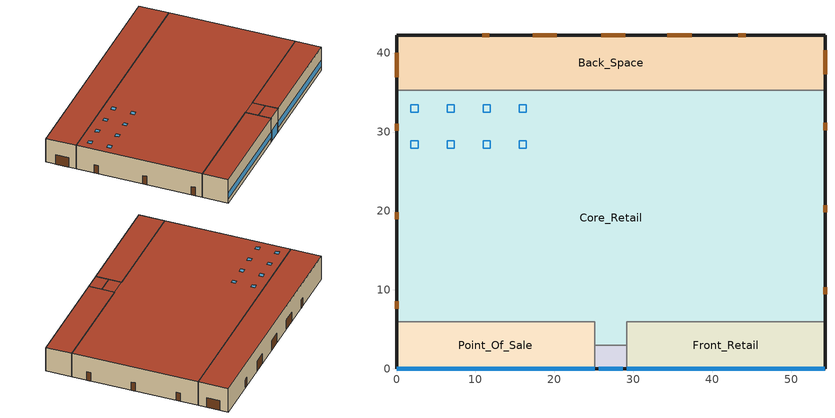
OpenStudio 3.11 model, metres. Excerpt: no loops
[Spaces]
Core_Retail
 floor ground (Foundation F 1.26W/m*K Perim 58.54m Area 1600.48m2): 54.27,35.27 54.27,6 29.14,6 29.14,3 25.14,3 25.14,6 0,6 0,35.27 z0
 wall outside: 0,35.27 0,6 / 54.27,6 54.27,35.27 z0:6.1
 wall to Front_Retail: 29.14,3 29.14,6 54.27,6 z0:6.1
 wall to Front_Entry: 25.14,3 29.14,3 z0:6.1
 wall to Point_Of_Sale: 0,6 25.14,6 25.14,3 z0:6.1
 wall to Back_Space: 54.27,35.27 0,35.27 z0:6.1
 door: 0,8.54 0,7.62 / 0,19.84 0,18.93 / 0,31.06 0,30.15 / 54.27,9.44 54.27,10.35 / 54.27,19.81 54.27,20.72 / 54.27,30.23 54.27,31.15 z0:2.13
 roof outside: 0,35.27 0,6 54.27,6 54.27,35.27 z6.1; 25.14,6 25.14,3 29.14,3 29.14,6 z6.1
 skylight: 11.89,32.53 11.89,33.44 10.97,33.44 10.97,32.53 z6.1; 16.46,32.53 16.46,33.44 15.54,33.44 15.54,32.53 z6.1; 7.32,27.95 7.32,28.87 6.4,28.87 6.4,27.95 z6.1; 11.89,27.95 11.89,28.87 10.97,28.87 10.97,27.95 z6.1; 2.74,32.53 2.74,33.44 1.83,33.44 1.83,32.53 z6.1; 16.46,27.95 16.46,28.87 15.54,28.87 15.54,27.95 z6.1; 7.32,32.53 7.32,33.44 6.4,33.44 6.4,32.53 z6.1; 2.74,27.95 2.74,28.87 1.83,28.87 1.83,27.95 z6.1
Front_Retail
 floor ground (Foundation F 1.26W/m*K Perim 31.14m Area 150.81m2): 54.27,6 54.27,0 29.14,0 29.14,6 z0
 wall outside: 29.14,0 54.27,0 54.27,6 z0:6.1
 wall to Front_Entry: 29.14,3 29.14,0 z0:6.1
 window: 29.19,0 54.22,0 z1.14:2.66
 roof outside: 54.27,0 54.27,6 29.14,6 29.14,0 z6.1
Back_Space
 floor ground (Foundation F 1.26W/m*K Perim 68.27m Area 379.89m2): 54.27,42.27 54.27,35.27 0,35.27 0,42.27 z0
 wall outside: 54.27,35.27 54.27,42.27 0,42.27 0,35.27 z0:6.1
 door: 44.21,42.27 43.3,42.27 / 11.75,42.27 10.83,42.27 z0:2.13; 54.27,37.32 54.27,40.36 / 37.36,42.27 34.31,42.27 / 28.98,42.27 25.93,42.27 / 20.31,42.27 17.26,42.27 / 0,40.01 0,36.96 z0:2.44
 roof outside: 54.27,35.27 54.27,42.27 0,42.27 0,35.27 z6.1
Front_Entry
 floor ground (Foundation F 1.26W/m*K Perim 4.0m Area 12.0m2): 29.14,3 29.14,0 25.14,0 25.14,3 z0
 wall outside: 25.14,0 29.14,0 z0:6.1
 wall to Point_Of_Sale: 25.14,3 25.14,0 z0:6.1
 window: 25.64,0 28.64,0 z0.05:2.66
 roof outside: 29.14,0 29.14,3 25.14,3 25.14,0 z6.1
Point_Of_Sale
 floor ground (Foundation F 1.26W/m*K Perim 31.14m Area 150.81m2): 25.14,6 25.14,0 0,0 0,6 z0
 wall outside: 0,6 0,0 25.14,0 z0:6.1
 window: 0.05,0 25.09,0 z1.14:2.66
 roof outside: 25.14,0 25.14,6 0,6 0,0 z6.1
[Site]
Atlanta-Hartsfield Jackson Intl AP_GA_USA: Latitude {deg}=33.63; Longitude {deg}=-84.43; Time Zone {hr}=-5; Elevation {m}=308; Terrain=City
[Building]
-RetailStandalone-ASHRAE 169-2013-3A created: 2026-08-07 21:22:52 -0400: North Axis {deg}=0; Default Construction Set=90.1-2007 - Retail - ASHRAE 169-2013-3A; Standards Number of Stories=1; Standards Number of Above Ground Stories=1; Standards Building Type=RetailStandalone
[SizingPeriod:DesignDay] Barometric Pressure {Pa}=97621; Rain Indicator=No; Snow Indicator=No; Day of Month=21; Daylight Saving Time Indicator=No; Humidity Condition Type=Wetbulb; Dry-Bulb Temperature Range Modifier Type=DefaultMultipliers
Name | Maximum Dry-Bulb Temperature {C} | Daily Dry-Bulb Temperature Range {deltaC} | Wind Speed {m/s} | Wind Direction {deg} | Month | Day Type | Wetbulb or DewPoint at Maximum Dry-Bulb {C} | Solar Model Indicator | ASHRAE Clear Sky Optical Depth for Beam Irradiance | ASHRAE Clear Sky Optical Depth for Diffuse Irradiance | Sky Clearness
Atlanta-Hartsfield.Jackson.Intl.AP_GA_USA Ann Clg .4% Condns DB=>MWB | 34.4 | 9.5 | 4 | 300 | 7 | SummerDesignDay | 23.5 | ASHRAETau | 0.556 | 1.779
Atlanta-Hartsfield.Jackson.Intl.AP_GA_USA Ann Clg .4% Condns WB=>MDB | 31.2 | 9.5 | 4 | 300 | 7 | SummerDesignDay | 25.1 | ASHRAETau | 0.556 | 1.779
Atlanta-Hartsfield.Jackson.Intl.AP_GA_USA Ann Htg 99.6% Condns DB | -6.3 | 0 | 5.3 | 320 | 1 | WinterDesignDay | -6.3 | ASHRAEClearSky |  |  | 0
[ClimateZones]
Climate Zone Institution Name 1=ASHRAE; Climate Zone Document Name 1=ANSI/ASHRAE Standard 169; Climate Zone Document Year 1=2006; Climate Zone Value 1=3A
[Site:WaterMainsTemperature]
Calculation Method=Correlation; Annual Average Outdoor Air Temperature {C}=16.6; Maximum Difference In Monthly Average Outdoor Air Temperatures {deltaC}=22.5; Temperature Multiplier=1; Temperature Offset {deltaC}=0
[Site:GroundTemperature:Shallow]
10.8, 7.3, 6.4, 7.2, 11.9, 17.2, 22.2, 25.8, 26.8, 25.1, 21.1, 15.9
[Site:GroundTemperature:Deep]
16, 13.5, 11.9, 11.4, 12.4, 14.5, 17.1, 19.6, 21.4, 21.8, 20.8, 18.7
[Site:GroundTemperature:FCfactorMethod]
January Ground Temperature {C}=16; February Ground Temperature {C}=11.9; March Ground Temperature {C}=7.7; April Ground Temperature {C}=4; May Ground Temperature {C}=7.9; June Ground Temperature {C}=13.8; July Ground Temperature {C}=17.2; August Ground Temperature {C}=20.8; September Ground Temperature {C}=24.8; October Ground Temperature {C}=26.1; November Ground Temperature {C}=26.5; December Ground Temperature {C}=22.5
[Material:NoMass] Thermal Absorptance=0.9; Solar Absorptance=0.7
Name | Roughness | Thermal Resistance {m2-K/W} | Visible Absorptance
CP02 CARPET PAD | VeryRough | 0.21648 | 0.8
Typical Insulation R-6.78 | Smooth | 1.19347 | 0.7
Typical Carpet Pad | Smooth | 0.21648 | 0.8
Typical Insulation R-5.74 | Smooth | 1.01115 | 0.7
Typical Insulation R-19.72 | Smooth | 3.4722 | 0.7
Typical Insulation R-0.58 | Smooth | 0.101875 | 0.7
Typical Insulation R-0.01 | Smooth | 0.001 | 0.7
[Material]
Name | Roughness | Thickness {m} | Conductivity {W/m-K} | Density {kg/m3} | Specific Heat {J/kg-K} | Thermal Absorptance | Solar Absorptance | Visible Absorptance
100mm Normalweight concrete floor | MediumSmooth | 0.1016 | 2.31 | 2322 | 832
G01 13mm gypsum board | Smooth | 0.0127 | 0.16 | 800 | 1090 | 0.9 | 0.7 | 0.5
4 in. Normalweight Concrete Floor | MediumRough | 0.1016 | 2.31 | 2322 | 832 | 0.9 | 0.7 | 0.7
1IN Stucco | Smooth | 0.0253 | 0.6918 | 1858 | 837 | 0.9 | 0.7 | 0.92
8IN CONCRETE HW RefBldg | Rough | 0.2032 | 1.311 | 2240 | 836.8 | 0.9 | 0.7 | 0.7
1/2IN Gypsum | Smooth | 0.0127 | 0.16 | 784.9 | 830 | 0.9 | 0.4 | 0.4
Roof Membrane - Highly Reflective | VeryRough | 0.0095 | 0.16 | 1121.29 | 1460 | 0.75 | 0.45 | 0.7
Metal Roof Surface; F08 Metal surface | Smooth | 0.0008 | 45.28 | 7824 | 500 | 0.9 | 0.7 | 0.7
6 in. Normalweight Concrete Floor | MediumRough | 0.1524 | 2.31 | 2322 | 832 | 0.9 | 0.7 | 0.7
8 in. Concrete Block Basement Wall | MediumRough | 0.2032 | 1.326 | 1842 | 912 | 0.9 | 0.7 | 0.7
G05 25mm wood | MediumSmooth | 0.0254 | 0.15 | 608 | 1630 | 0.9 | 0.5 | 0.5
Std Wood 6inch | MediumSmooth | 0.15 | 0.12 | 540 | 1210 | 0.9 | 0.7 | 0.7
[Construction:FfactorGroundFloor] F-Factor {W/m-K}=1.26344
Name | Area {m2} | PerimeterExposed {m}
Foundation F 1.26W/m*K Perim 4.0m Area 12.0m2 | 12 | 4
Foundation F 1.26W/m*K Perim 68.27m Area 379.89m2 | 379.89 | 68.27
Foundation F 1.26W/m*K Perim 31.14m Area 150.81m2 | 150.81 | 31.135
Foundation F 1.26W/m*K Perim 58.54m Area 1600.48m2 | 1600.48 | 58.54
[DefaultConstructionSet]
90.1-2007 - Retail - ASHRAE 169-2013-3A: Default Exterior Surface Constructions=Default Surface Constructions 1; Default Interior Surface Constructions=Default Surface Constructions 2; Default Ground Contact Surface Constructions=Default Surface Constructions 3; Default Exterior SubSurface Constructions=Default Sub Surface Constructions 1; Default Interior SubSurface Constructions=Default Sub Surface Constructions 2; Interior Partition Construction=Typical Interior Partition
[DefaultSurfaceConstructions]
Name | Floor Construction | Wall Construction | Roof Ceiling Construction
Default Surface Constructions 1 | Typical Insulated Exterior Mass Floor R-9.35 | Typical Insulated Exterior Mass Wall R-8.13 | Typical IEAD Roof - Highly Reflective R-20.83
Default Surface Constructions 2 | Typical Interior Floor | Typical Interior Wall | Typical Interior Ceiling
Default Surface Constructions 3 | Typical Insulated Carpeted 6in Slab Floor | Typical Insulated Basement Mass Wall
[Construction]
Typical Insulated Exterior Mass Floor R-9.35: Typical Insulation R-6.78, 4 in. Normalweight Concrete Floor, Typical Carpet Pad
Typical Insulated Exterior Mass Wall R-8.13: 1IN Stucco, 8IN CONCRETE HW RefBldg, Typical Insulation R-5.74, 1/2IN Gypsum
Typical IEAD Roof - Highly Reflective R-20.83: Roof Membrane - Highly Reflective, Typical Insulation R-19.72, Metal Roof Surface
Typical Interior Floor: 100mm Normalweight concrete floor, CP02 CARPET PAD
Typical Interior Wall: G01 13mm gypsum board, G01 13mm gypsum board
Typical Interior Ceiling: CP02 CARPET PAD, 100mm Normalweight concrete floor
Typical Insulated Carpeted 6in Slab Floor: 6 in. Normalweight Concrete Floor, Typical Carpet Pad
Typical Insulated Basement Mass Wall: 8 in. Concrete Block Basement Wall
U 0.65 SHGC 0.25 Simple Glazing: U 0.65 SHGC 0.25 Simple Glazing
Typical Insulated Metal Door R-1.43: F08 Metal surface, Typical Insulation R-0.58
U 0.9 SHGC 0.25 Simple Glazing: U 0.9 SHGC 0.25 Simple Glazing
Typical Overhead Door R-0.86: Typical Insulation R-0.01
U 1.17 SHGC 0.39 Simple Glazing: U 1.17 SHGC 0.39 Simple Glazing
Typical Interior Window: Clear 3mm
Typical Interior Door; Typical Interior Partition: G05 25mm wood
InteriorFurnishings: Std Wood 6inch
[DefaultSubSurfaceConstructions]
Name | Fixed Window Construction | Operable Window Construction | Door Construction | Glass Door Construction | Overhead Door Construction | Skylight Construction | Tubular Daylight Dome Construction | Tubular Daylight Diffuser Construction
Default Sub Surface Constructions 1 | U 0.65 SHGC 0.25 Simple Glazing | U 0.65 SHGC 0.25 Simple Glazing | Typical Insulated Metal Door R-1.43 | U 0.9 SHGC 0.25 Simple Glazing | Typical Overhead Door R-0.86 | U 1.17 SHGC 0.39 Simple Glazing | Typical Interior Window | Typical Interior Window
Default Sub Surface Constructions 2 | Typical Interior Window | Typical Interior Window | Typical Interior Door
[WindowMaterial:SimpleGlazingSystem] Visible Transmittance=0.81
Name | U-Factor {W/m2-K} | Solar Heat Gain Coefficient
U 0.65 SHGC 0.25 Simple Glazing | 3.69087 | 0.25
U 0.9 SHGC 0.25 Simple Glazing | 5.11044 | 0.25
U 1.17 SHGC 0.39 Simple Glazing | 6.64357 | 0.39
[WindowMaterial:Glazing]
Clear 3mm: Optical Data Type=SpectralAverage; Thickness {m}=0.003; Solar Transmittance at Normal Incidence=0.837; Front Side Solar Reflectance at Normal Incidence=0.075; Back Side Solar Reflectance at Normal Incidence=0.075; Visible Transmittance at Normal Incidence=0.898; Front Side Visible Reflectance at Normal Incidence=0.081; Back Side Visible Reflectance at Normal Incidence=0.081; Infrared Transmittance at Normal Incidence=0; Front Side Infrared Hemispherical Emissivity=0.84; Back Side Infrared Hemispherical Emissivity=0.84; Conductivity {W/m-K}=0.9; Dirt Correction Factor for Solar and Visible Transmittance=1; Solar Diffusing=No
[Space] Building Story=Building Story 1; Part of Total Floor Area=Yes
Name | Space Type | Thermal Zone
Core_Retail | Retail Retail | Core_Retail ZN
Point_Of_Sale | Retail Point_of_Sale | Point_Of_Sale ZN
Front_Retail | Retail Retail | Front_Retail ZN
Back_Space | Retail Back_Space | Back_Space ZN
Front_Entry | Retail Entry | Front_Entry ZN
[BuildingStory]
Building Story 1: Nominal Z Coordinate {m}=0
[SpaceType] Standards Building Type=Retail
Name | Default Schedule Set | Design Specification Outdoor Air Object | Standards Space Type
Retail Back_Space | Retail Back_Space Schedule Set | Retail Back_Space Ventilation | Back_Space
Retail Entry | Retail Entry Schedule Set | Retail Entry Ventilation | Entry
Retail Point_of_Sale | Retail Point_of_Sale Schedule Set | Retail Point_of_Sale Ventilation | Point_of_Sale
Retail Retail | Retail Retail Schedule Set | Retail Retail Ventilation | Retail
[People:Definition] Number of People Calculation Method=People/Area; People per Space Floor Area {person/m2}=0.161459; Fraction Radiant=0.3; Thermal Comfort Model Type 1=AdaptiveASH55
Retail Back_Space People Definition; Retail Point_of_Sale People Definition; Retail Retail People Definition
[People] Work Efficiency Schedule=Work Efficiency Schedule; Clothing Insulation Calculation Method=ClothingInsulationSchedule; Clothing Insulation Schedule=Clothing Schedule; Air Velocity Schedule=Air Velocity Schedule; Multiplier=1
Name | People Definition | Space or SpaceType
Retail Back_Space People | Retail Back_Space People Definition | Retail Back_Space
Retail Point_of_Sale People | Retail Point_of_Sale People Definition | Retail Point_of_Sale
Retail Retail People | Retail Retail People Definition | Retail Retail
[Lights:Definition] Design Level Calculation Method=Watts/Area; Fraction Radiant=0.7; Fraction Visible=0.2; Return Air Fraction=0
Name | Watts per Space Floor Area {W/m2}
Retail Back_Space Lights Definition | 8.61113
Retail Entry Lights Definition | 13.9931
Retail Point_of_Sale Lights Definition; Retail Retail Lights Definition | 18.2986
[Lights] Fraction Replaceable=1
Name | Lights Definition | Space or SpaceType
Retail Back_Space Lights | Retail Back_Space Lights Definition | Retail Back_Space
Retail Entry Lights | Retail Entry Lights Definition | Retail Entry
Retail Point_of_Sale Lights | Retail Point_of_Sale Lights Definition | Retail Point_of_Sale
Retail Retail Lights | Retail Retail Lights Definition | Retail Retail
[ElectricEquipment:Definition] Design Level Calculation Method=Watts/Area; Fraction Latent=0; Fraction Radiant=0.5; Fraction Lost=0
Name | Watts per Space Floor Area {W/m2}
Retail Back_Space Elec Equip Definition | 8.07293
Retail Entry Elec Equip Definition; Retail Retail Elec Equip Definition | 3.22917
Retail Point_of_Sale Elec Equip Definition | 21.5278
[ElectricEquipment]
Name | Electric Equipment Definition | Space or SpaceType
Retail Back_Space Elec Equip | Retail Back_Space Elec Equip Definition | Retail Back_Space
Retail Entry Elec Equip | Retail Entry Elec Equip Definition | Retail Entry
Retail Point_of_Sale Elec Equip | Retail Point_of_Sale Elec Equip Definition | Retail Point_of_Sale
Retail Retail Elec Equip | Retail Retail Elec Equip Definition | Retail Retail
[DesignSpecification:OutdoorAir] Outdoor Air Method=Sum; Outdoor Air Flow per Floor Area {m3/s-m2}=0.0006096
Name | Outdoor Air Flow per Person {m3/s-person}
Retail Back_Space Ventilation
Retail Entry Ventilation; Retail Point_of_Sale Ventilation; Retail Retail Ventilation | 0.00353961
[DefaultScheduleSet] Number of People Schedule=RetailStandalone BLDG_OCC_SCH; People Activity Level Schedule=RetailStandalone ACTIVITY_SCH; Electric Equipment Schedule=RetailStandalone BLDG_EQUIP_SCH
Name | Lighting Schedule
Retail Back_Space Schedule Set | RetailStandalone BLDG_LIGHT_BACK_SCH
Retail Entry Schedule Set | RetailStandalone BLDG_LIGHT_ENTRY_SCH
Retail Point_of_Sale Schedule Set | RetailStandalone BLDG_LIGHT_FRONT_SCH
Retail Retail Schedule Set | RetailStandalone BLDG_LIGHT_SCH
[ThermostatSetpoint:DualSetpoint] Heating Setpoint Temperature Schedule=RetailStandalone HTGSETP_SCH_NO_OPTIMUM
Name | Cooling Setpoint Temperature Schedule
Retail Back_Space Thermostat 1; Retail Retail Thermostat 1; Retail Retail Thermostat 2; Retail Point_of_Sale Thermostat 1 | RetailStandalone CLGSETP_SCH_NO_SETBACK
Retail Entry Thermostat 1 | RetailStandalone FRONT_ENTRY_COOLING
[SpaceInfiltration:DesignFlowRate] Velocity Term Coefficient=0; Density Basis=Outdoor
Name | Space or SpaceType | Schedule | Design Flow Rate Calculation Method | Flow per Exterior Surface Area {m3/s-m2} | Constant Term Coefficient | Temperature Term Coefficient | Velocity Squared Term Coefficient | Design Flow Rate {m3/s}
Front_Entry HVAC On Infiltration | Front_Entry | Infiltration HVAC On Schedule | Flow/ExteriorArea | 0.000570329 | -0.0629 | 0.0072 | 0.0447
Front_Entry HVAC Off Infiltration | Front_Entry | Infiltration HVAC Off Schedule | Flow/ExteriorArea | 0.000570329 | 0 | 0.0111 | 0.0593
Back_Space HVAC On Infiltration | Back_Space | Infiltration HVAC On Schedule | Flow/ExteriorArea | 0.000570329 | -0.0629 | 0.0072 | 0.0447
Back_Space HVAC Off Infiltration | Back_Space | Infiltration HVAC Off Schedule | Flow/ExteriorArea | 0.000570329 | 0 | 0.0111 | 0.0593
Front_Retail HVAC On Infiltration | Front_Retail | Infiltration HVAC On Schedule | Flow/ExteriorArea | 0.000570329 | -0.0629 | 0.0072 | 0.0447
Front_Retail HVAC Off Infiltration | Front_Retail | Infiltration HVAC Off Schedule | Flow/ExteriorArea | 0.000570329 | 0 | 0.0111 | 0.0593
Point_Of_Sale HVAC On Infiltration | Point_Of_Sale | Infiltration HVAC On Schedule | Flow/ExteriorArea | 0.000570329 | -0.0629 | 0.0072 | 0.0447
Point_Of_Sale HVAC Off Infiltration | Point_Of_Sale | Infiltration HVAC Off Schedule | Flow/ExteriorArea | 0.000570329 | 0 | 0.0111 | 0.0593
Core_Retail HVAC On Infiltration | Core_Retail | Infiltration HVAC On Schedule | Flow/ExteriorArea | 0.000570329 | -0.0629 | 0.0072 | 0.0447
Core_Retail HVAC Off Infiltration | Core_Retail | Infiltration HVAC Off Schedule | Flow/ExteriorArea | 0.000570329 | 0 | 0.0111 | 0.0593
Entry door Infiltration | Front_Entry | RetailStandalone INFIL_Door_Opening_SCH_2013 | Flow/Space |  | 1 | 0 | 0 | 0.937287
[ThermalZone] Use Ideal Air Loads=No
Name | Thermostat
Back_Space ZN | Retail Back_Space Thermostat 1
Core_Retail ZN | Retail Retail Thermostat 1
Front_Entry ZN | Retail Entry Thermostat 1
Front_Retail ZN | Retail Retail Thermostat 2
Point_Of_Sale ZN | Retail Point_of_Sale Thermostat 1
[Sizing:Zone]
Front_Entry ZN: Zone Cooling Design Supply Air Temperature Input Method=SupplyAirTemperature; Zone Cooling Design Supply Air Temperature {C}=14; Zone Cooling Design Supply Air Temperature Difference {deltaC}=11.11; Zone Heating Design Supply Air Temperature Input Method=SupplyAirTemperature; Zone Heating Design Supply Air Temperature {C}=50; Zone Heating Design Supply Air Temperature Difference {deltaC}=11.11; Zone Cooling Design Supply Air Humidity Ratio {kg-H2O/kg-air}=0.0085; Zone Heating Design Supply Air Humidity Ratio {kg-H2O/kg-air}=0.008; Cooling Design Air Flow Method=DesignDay; Heating Design Air Flow Method=DesignDay; Heating Maximum Air Flow Fraction=1; Account for Dedicated Outdoor Air System=No; Dedicated Outdoor Air System Control Strategy=NeutralSupplyAir; Dedicated Outdoor Air Low Setpoint Temperature for Design {C}=autosize; Dedicated Outdoor Air High Setpoint Temperature for Design {C}=autosize; Zone Load Sizing Method=Sensible Load Only No Latent Load; Zone Latent Cooling Design Supply Air Humidity Ratio Input Method=HumidityRatioDifference; Zone Cooling Design Supply Air Humidity Ratio Difference {kgWater/kgDryAir}=0.005; Zone Latent Heating Design Supply Air Humidity Ratio Input Method=HumidityRatioDifference; Zone Humidification Design Supply Air Humidity Ratio Difference {kgWater/kgDryAir}=0.005; Sizing Option=Coincident; Heating Coil Sizing Method=None; Maximum Heating Capacity To Cooling Load Sizing Ratio {W/W}=1
[Zone equipment]
Front_Entry ZN: Front_Entry ZN Unit Heater
[Coil:Heating:Gas]
Front_Entry ZN UnitHeater Gas Htg Coil 140kBtu/hr 0.8 Thermal Eff: Availability Schedule=RetailStandalone FrontEntry_FanSched; Gas Burner Efficiency=0.8; Nominal Capacity {W}=AutoSize; On Cycle Parasitic Electric Load {W}=0; Off Cycle Parasitic Gas Load {W}=0
[AvailabilityManager:NightCycle] Applicability Schedule=Always On Discrete; Control Type=CycleOnAny; Thermostat Tolerance {deltaC}=1; Cycling Run Time {s}=1800
Availability Manager Night Cycle 1; Availability Manager Night Cycle 2; Availability Manager Night Cycle 3; Availability Manager Night Cycle 4
[Fan:ConstantVolume]
Front_Entry ZN UnitHeater Fan: Availability Schedule=RetailStandalone FrontEntry_FanSched; Fan Total Efficiency=0.53625; Pressure Rise {Pa}=49.8178; Maximum Flow Rate {m3/s}=AutoSize; Motor Efficiency=0.825; Motor In Airstream Fraction=1
[ZoneHVAC:UnitHeater]
Front_Entry ZN Unit Heater: Availability Schedule=RetailStandalone FrontEntry_FanSched; Supply Air Fan=Front_Entry ZN UnitHeater Fan; Maximum Supply Air Flow Rate {m3/s}=autosize; Fan Control Type=OnOff; Heating Coil=Front_Entry ZN UnitHeater Gas Htg Coil 140kBtu/hr 0.8 Thermal Eff; Maximum Hot Water Flow Rate {m3/s}=autosize; Minimum Hot Water Flow Rate {m3/s}=0; Heating Convergence Tolerance=0.001
[InternalMass:Definition]
Internal Mass Definition 1: Construction=InteriorFurnishings; Design Level Calculation Method=SurfaceArea/Area; Surface Area per Space Floor Area=2
[InternalMass] Internal Mass Definition=Internal Mass Definition 1; Multiplier=1
Name | Space or SpaceType
Back_Space Mass | Back_Space
Front_Retail Mass | Front_Retail
Point_Of_Sale Mass | Point_Of_Sale
Core_Retail Mass | Core_Retail
[Exterior:Lights:Definition]
Name | Design Level {W}
Occ Sensing Exterior Lights Def | 7322
NonDimming Exterior Lights Def | 0
[Exterior:Lights] Control Option=AstronomicalClock
Name | Exterior Lights Definition | Schedule
Occ Sensing Exterior Lights Def | Occ Sensing Exterior Lights Def | RetailStandalone Exterior_Lgt_ALWAYS_ON
NonDimming Exterior Lights Def | NonDimming Exterior Lights Def | RetailStandalone Exterior_lighting_schedule_a
[EnergyManagementSystem:Sensor]
OAT: Output Variable or Output Meter Index Key=Environment; Output Variable or Output Meter=Site Outdoor Air Drybulb Temperature
[EnergyManagementSystem:Actuator] Actuated Component Type=Schedule:Year; Actuated Component Control Type=Schedule Value
Name | Actuated Component
ems_Core_Retail_ZN_PSZ_AC_HtgSch0 | RetailStandalone HTGSETP_SCH_NO_OPTIMUM
ems_Core_Retail_ZN_PSZ_AC_ClgSch0 | RetailStandalone CLGSETP_SCH_NO_SETBACK
[EnergyManagementSystem:Program]
ems_Core_Retail_ZN_PSZ_AC_OptimumStartProg0: IF DaylightSavings==0 && DayOfWeek>1 && Hour==5 && OAT<23.9 && OAT>1.7; SET ems_Core_Retail_ZN_PSZ_AC_ClgSch0 = 29.4; SET ems_Core_Retail_ZN_PSZ_AC_HtgSch0 = 15.6; ELSEIF DaylightSavings==0 && DayOfWeek==1 && Hour==7 && OAT<23.9 && OAT>1.7; SET ems_Core_Retail_ZN_PSZ_AC_ClgSch0 = 29.4; SET ems_Core_Retail_ZN_PSZ_AC_HtgSch0 = 15.6; ELSEIF DaylightSavings==1 && DayOfWeek>1 && Hour==4 && OAT<23.9 && OAT>1.7; SET ems_Core_Retail_ZN_PSZ_AC_ClgSch0 = 29.4; SET ems_Core_Retail_ZN_PSZ_AC_HtgSch0 = 15.6; ELSEIF DaylightSavings==1 && DayOfWeek==1 && Hour==6 && OAT<23.9 && OAT>1.7; SET ems_Core_Retail_ZN_PSZ_AC_ClgSch0 = 29.4; SET ems_Core_Retail_ZN_PSZ_AC_HtgSch0 = 15.6; ELSE; SET ems_Core_Retail_ZN_PSZ_AC_ClgSch0 = NULL; SET ems_Core_Retail_ZN_PSZ_AC_HtgSch0 = NULL; ENDIF
[EnergyManagementSystem:ProgramCallingManager]
ems_Core_Retail_ZN_PSZ_AC_OptimumStartCallingManager0: BeginTimestepBeforePredictor; ems_Core_Retail_ZN_PSZ_AC_OptimumStartProg0
[Schedule:Constant]
Always On Discrete: Value=1
[Schedule:Ruleset]
Name | Default Day Schedule | Summer Design Day Schedule | Winter Design Day Schedule
Clothing Schedule | Clothing Schedule Default Winter Clothes
Air Velocity Schedule | Air Velocity Schedule Default
Work Efficiency Schedule | Work Efficiency Schedule Default
RetailStandalone BLDG_OCC_SCH | RetailStandalone BLDG_OCC_SCH Default | RetailStandalone BLDG_OCC_SCH Summer Design Day | RetailStandalone BLDG_OCC_SCH Winter Design Day
RetailStandalone ACTIVITY_SCH | RetailStandalone ACTIVITY_SCH Default | RetailStandalone ACTIVITY_SCH Summer Design Day | RetailStandalone ACTIVITY_SCH Winter Design Day
RetailStandalone BLDG_LIGHT_BACK_SCH | RetailStandalone BLDG_LIGHT_BACK_SCH Default | RetailStandalone BLDG_LIGHT_BACK_SCH Summer Design Day | RetailStandalone BLDG_LIGHT_BACK_SCH Winter Design Day
RetailStandalone BLDG_EQUIP_SCH | RetailStandalone BLDG_EQUIP_SCH Default | RetailStandalone BLDG_EQUIP_SCH Summer Design Day | RetailStandalone BLDG_EQUIP_SCH Winter Design Day
RetailStandalone HTGSETP_SCH_NO_OPTIMUM | RetailStandalone HTGSETP_SCH_NO_OPTIMUM Default | RetailStandalone HTGSETP_SCH_NO_OPTIMUM Summer Design Day | RetailStandalone HTGSETP_SCH_NO_OPTIMUM Winter Design Day
RetailStandalone CLGSETP_SCH_NO_SETBACK | RetailStandalone CLGSETP_SCH_NO_SETBACK Default | RetailStandalone CLGSETP_SCH_NO_SETBACK Summer Design Day | RetailStandalone CLGSETP_SCH_NO_SETBACK Winter Design Day
RetailStandalone BLDG_LIGHT_ENTRY_SCH | RetailStandalone BLDG_LIGHT_ENTRY_SCH Default | RetailStandalone BLDG_LIGHT_ENTRY_SCH Summer Design Day | RetailStandalone BLDG_LIGHT_ENTRY_SCH Winter Design Day
RetailStandalone FRONT_ENTRY_COOLING | RetailStandalone FRONT_ENTRY_COOLING Default | RetailStandalone FRONT_ENTRY_COOLING Summer Design Day | RetailStandalone FRONT_ENTRY_COOLING Winter Design Day
RetailStandalone BLDG_LIGHT_FRONT_SCH | RetailStandalone BLDG_LIGHT_FRONT_SCH Default | RetailStandalone BLDG_LIGHT_FRONT_SCH Summer Design Day | RetailStandalone BLDG_LIGHT_FRONT_SCH Winter Design Day
RetailStandalone BLDG_LIGHT_SCH | RetailStandalone BLDG_LIGHT_SCH Default | RetailStandalone BLDG_LIGHT_SCH Summer Design Day | RetailStandalone BLDG_LIGHT_SCH Winter Design Day
RetailStandalone FrontEntry_FanSched | RetailStandalone FrontEntry_FanSched Default | RetailStandalone FrontEntry_FanSched Summer Design Day | RetailStandalone FrontEntry_FanSched Winter Design Day
RetailStandalone INFIL_Door_Opening_SCH_2013 | RetailStandalone INFIL_Door_Opening_SCH_2013 Default | RetailStandalone INFIL_Door_Opening_SCH_2013 Summer Design Day | RetailStandalone INFIL_Door_Opening_SCH_2013 Winter Design Day
RetailStandalone Exterior_Lgt_ALWAYS_ON | RetailStandalone Exterior_Lgt_ALWAYS_ON Default | RetailStandalone Exterior_Lgt_ALWAYS_ON Summer Design Day | RetailStandalone Exterior_Lgt_ALWAYS_ON Winter Design Day
RetailStandalone Exterior_lighting_schedule_a | RetailStandalone Exterior_lighting_schedule_a Default | RetailStandalone Exterior_lighting_schedule_a Summer Design Day | RetailStandalone Exterior_lighting_schedule_a Winter Design Day
Infiltration HVAC On Schedule | RetailStandalone HVACOperationSchd Default 1 | RetailStandalone HVACOperationSchd Summer Design Day 1 | RetailStandalone HVACOperationSchd Winter Design Day 1
Infiltration HVAC Off Schedule | RetailStandalone HVACOperationSchd Default inverted | RetailStandalone HVACOperationSchd Summer Design Day inverted 1 | RetailStandalone HVACOperationSchd Winter Design Day inverted 1
[Schedule:Day]
Clothing Schedule Default Winter Clothes: 24, 0, 1
Clothing Schedule Summer Clothes: 24, 0, 0.5
Air Velocity Schedule Default: 24, 0, 0.2
Work Efficiency Schedule Default: 24, 0, 0
RetailStandalone BLDG_OCC_SCH Default: No, 9, 0, 0, 10, 0, 0.1, 12, 0, 0.2, 17, 0, 0.4, 18, 0, 0.2, 19, 0, 0.1, 24, 0, 0
RetailStandalone BLDG_OCC_SCH Sat Day: No, 7, 0, 0, 8, 0, 0.1, 9, 0, 0.2, 10, 0, 0.5, 11, 0, 0.6, 17, 0, 0.8, 18, 0, 0.6, 21, 0, 0.2, 22, 0, 0.1, 24, 0, 0
RetailStandalone BLDG_OCC_SCH Summer Design Day; RetailStandalone BLDG_LIGHT_BACK_SCH Summer Design Day; RetailStandalone BLDG_EQUIP_SCH Summer Design Day; RetailStandalone BLDG_LIGHT_ENTRY_SCH Summer Design Day; RetailStandalone BLDG_LIGHT_FRONT_SCH Summer Design Day; RetailStandalone BLDG_LIGHT_SCH Summer Design Day; RetailStandalone FrontEntry_FanSched Default; RetailStandalone FrontEntry_FanSched Winter Design Day; RetailStandalone FrontEntry_FanSched Summer Design Day; RetailStandalone Exterior_Lgt_ALWAYS_ON Default; RetailStandalone Exterior_Lgt_ALWAYS_ON Winter Design Day; RetailStandalone Exterior_Lgt_ALWAYS_ON Summer Design Day: No, 24, 0, 1
RetailStandalone BLDG_OCC_SCH Wkdy Day: No, 7, 0, 0, 8, 0, 0.1, 9, 0, 0.2, 11, 0, 0.5, 15, 0, 0.7, 16, 0, 0.8, 17, 0, 0.7, 19, 0, 0.5, 21, 0, 0.3, 24, 0, 0
RetailStandalone BLDG_OCC_SCH Winter Design Day; RetailStandalone BLDG_LIGHT_BACK_SCH Winter Design Day; RetailStandalone BLDG_EQUIP_SCH Winter Design Day; RetailStandalone BLDG_LIGHT_ENTRY_SCH Winter Design Day; RetailStandalone BLDG_LIGHT_FRONT_SCH Winter Design Day; RetailStandalone BLDG_LIGHT_SCH Winter Design Day: No, 24, 0, 0
RetailStandalone ACTIVITY_SCH Default; RetailStandalone ACTIVITY_SCH Winter Design Day; RetailStandalone ACTIVITY_SCH Summer Design Day: No, 24, 0, 120
RetailStandalone BLDG_LIGHT_BACK_SCH Default; RetailStandalone BLDG_LIGHT_ENTRY_SCH Default; RetailStandalone BLDG_LIGHT_FRONT_SCH Default; RetailStandalone BLDG_LIGHT_SCH Default: No, 9, 0, 0.05, 10, 0, 0.1, 12, 0, 0.4, 17, 0, 0.6, 18, 0, 0.4, 19, 0, 0.2, 24, 0, 0.05
RetailStandalone BLDG_LIGHT_BACK_SCH Sat Day; RetailStandalone BLDG_LIGHT_ENTRY_SCH Sat Day; RetailStandalone BLDG_LIGHT_FRONT_SCH Sat Day; RetailStandalone BLDG_LIGHT_SCH Sat Day: No, 7, 0, 0.05, 8, 0, 0.1, 9, 0, 0.3, 10, 0, 0.6, 18, 0, 0.9, 19, 0, 0.5, 21, 0, 0.3, 22, 0, 0.1, 24, 0, 0.05
RetailStandalone BLDG_LIGHT_BACK_SCH Wkdy Day; RetailStandalone BLDG_LIGHT_ENTRY_SCH Wkdy Day; RetailStandalone BLDG_LIGHT_FRONT_SCH Wkdy Day; RetailStandalone BLDG_LIGHT_SCH Wkdy Day: No, 7, 0, 0.05, 8, 0, 0.2, 9, 0, 0.4, 18, 0, 0.9, 21, 0, 0.5, 22, 0, 0.2, 24, 0, 0.05
RetailStandalone BLDG_EQUIP_SCH Default: No, 9, 0, 0.15, 10, 0, 0.3, 12, 0, 0.6, 17, 0, 0.8, 18, 0, 0.6, 19, 0, 0.4, 24, 0, 0.15
RetailStandalone BLDG_EQUIP_SCH Sat Day: No, 7, 0, 0.15, 8, 0, 0.3, 9, 0, 0.5, 10, 0, 0.8, 18, 0, 0.9, 19, 0, 0.7, 21, 0, 0.5, 22, 0, 0.3, 24, 0, 0.15
RetailStandalone BLDG_EQUIP_SCH Wkdy Day: No, 7, 0, 0.2, 8, 0, 0.4, 9, 0, 0.6, 19, 0, 0.9, 21, 0, 0.7, 24, 0, 0.2
RetailStandalone HTGSETP_SCH_NO_OPTIMUM Default: No, 7, 0, 15.56, 19, 0, 21.11, 24, 0, 15.56
RetailStandalone HTGSETP_SCH_NO_OPTIMUM Sat Day: No, 5, 0, 15.56, 22, 0, 21.11, 24, 0, 15.56
RetailStandalone HTGSETP_SCH_NO_OPTIMUM Summer Design Day: No, 24, 0, 15.56
RetailStandalone HTGSETP_SCH_NO_OPTIMUM Wkdy Day: No, 5, 0, 15.56, 21, 0, 21.11, 24, 0, 15.56
RetailStandalone HTGSETP_SCH_NO_OPTIMUM Winter Design Day: No, 6, 0, 15.56, 7, 0, 18.33, 21, 0, 21.11, 24, 0, 15.56
RetailStandalone CLGSETP_SCH_NO_SETBACK Default; RetailStandalone CLGSETP_SCH_NO_SETBACK Default|Sat|Wkdy Day: No, 24, 0, 23.89
RetailStandalone CLGSETP_SCH_NO_SETBACK Summer Design Day: No, 6, 0, 29.44, 7, 0, 26.67, 21, 0, 23.89, 24, 0, 29.44
RetailStandalone CLGSETP_SCH_NO_SETBACK Winter Design Day: No, 24, 0, 29.44
RetailStandalone FRONT_ENTRY_COOLING Default; RetailStandalone FRONT_ENTRY_COOLING Winter Design Day; RetailStandalone FRONT_ENTRY_COOLING Summer Design Day: No, 24, 0, 100
RetailStandalone INFIL_Door_Opening_SCH_2013 Default; RetailStandalone INFIL_Door_Opening_SCH_2013 Winter Design Day; RetailStandalone INFIL_Door_Opening_SCH_2013 Summer Design Day: No, 8, 0, 0, 12, 0, 0.131, 18, 0, 1, 20, 0, 0.131, 24, 0, 0
RetailStandalone Exterior_lighting_schedule_a Default; RetailStandalone Exterior_lighting_schedule_a Winter Design Day; RetailStandalone Exterior_lighting_schedule_a Summer Design Day: No, 6, 0, 0, 24, 0, 1
RetailStandalone HVACOperationSchd Default 1: No, 8, 0, 0, 19, 0, 1, 24, 0, 0
RetailStandalone HVACOperationSchd Summer Design Day 1; RetailStandalone HVACOperationSchd SmrDsn|Wkdy Day 1: No, 6, 0, 0, 21, 0, 1, 24, 0, 0
RetailStandalone HVACOperationSchd Winter Design Day 1; RetailStandalone HVACOperationSchd WntrDsn|Sat Day 1: No, 6, 0, 0, 22, 0, 1, 24, 0, 0
RetailStandalone HVACOperationSchd Default inverted: 8, 0, 1, 19, 0, 0, 24, 0, 1
RetailStandalone HVACOperationSchd Summer Design Day inverted 1; RetailStandalone HVACOperationSchd SmrDsn|Wkdy Day inverted 1: 6, 0, 1, 21, 0, 0, 24, 0, 1
RetailStandalone HVACOperationSchd Winter Design Day inverted 1; RetailStandalone HVACOperationSchd WntrDsn|Sat Day inverted 1: 6, 0, 1, 22, 0, 0, 24, 0, 1
[Schedule:Rule]
Name | Schedule Ruleset | Rule Order | Day Schedule | Date Specification Type | Start Month | Start Day | End Month | End Day | Apply Saturday | Apply Monday | Apply Tuesday | Apply Wednesday | Apply Thursday | Apply Friday | Apply Sunday
Schedule Rule 1 | Clothing Schedule | 0 | Clothing Schedule Summer Clothes | DateRange | 5 | 1 | 9 | 30
Schedule Rule 2 | RetailStandalone BLDG_OCC_SCH | 1 | RetailStandalone BLDG_OCC_SCH Sat Day | DateRange | 1 | 1 | 12 | 31 | Yes
Schedule Rule 3 | RetailStandalone BLDG_OCC_SCH | 0 | RetailStandalone BLDG_OCC_SCH Wkdy Day | DateRange | 1 | 1 | 12 | 31 |  | Yes | Yes | Yes | Yes | Yes
Schedule Rule 4 | RetailStandalone BLDG_LIGHT_BACK_SCH | 1 | RetailStandalone BLDG_LIGHT_BACK_SCH Sat Day | DateRange | 1 | 1 | 12 | 31 | Yes
Schedule Rule 5 | RetailStandalone BLDG_LIGHT_BACK_SCH | 0 | RetailStandalone BLDG_LIGHT_BACK_SCH Wkdy Day | DateRange | 1 | 1 | 12 | 31 |  | Yes | Yes | Yes | Yes | Yes
Schedule Rule 6 | RetailStandalone BLDG_EQUIP_SCH | 1 | RetailStandalone BLDG_EQUIP_SCH Sat Day | DateRange | 1 | 1 | 12 | 31 | Yes
Schedule Rule 7 | RetailStandalone BLDG_EQUIP_SCH | 0 | RetailStandalone BLDG_EQUIP_SCH Wkdy Day | DateRange | 1 | 1 | 12 | 31 |  | Yes | Yes | Yes | Yes | Yes
Schedule Rule 8 | RetailStandalone HTGSETP_SCH_NO_OPTIMUM | 1 | RetailStandalone HTGSETP_SCH_NO_OPTIMUM Sat Day | DateRange | 1 | 1 | 12 | 31 | Yes
Schedule Rule 9 | RetailStandalone HTGSETP_SCH_NO_OPTIMUM | 0 | RetailStandalone HTGSETP_SCH_NO_OPTIMUM Wkdy Day | DateRange | 1 | 1 | 12 | 31 |  | Yes | Yes | Yes | Yes | Yes
Schedule Rule 10 | RetailStandalone CLGSETP_SCH_NO_SETBACK | 0 | RetailStandalone CLGSETP_SCH_NO_SETBACK Default|Sat|Wkdy Day | DateRange | 1 | 1 | 12 | 31 | Yes | Yes | Yes | Yes | Yes | Yes
Schedule Rule 11 | RetailStandalone BLDG_LIGHT_ENTRY_SCH | 1 | RetailStandalone BLDG_LIGHT_ENTRY_SCH Sat Day | DateRange | 1 | 1 | 12 | 31 | Yes
Schedule Rule 12 | RetailStandalone BLDG_LIGHT_ENTRY_SCH | 0 | RetailStandalone BLDG_LIGHT_ENTRY_SCH Wkdy Day | DateRange | 1 | 1 | 12 | 31 |  | Yes | Yes | Yes | Yes | Yes
Schedule Rule 13 | RetailStandalone BLDG_LIGHT_FRONT_SCH | 1 | RetailStandalone BLDG_LIGHT_FRONT_SCH Sat Day | DateRange | 1 | 1 | 12 | 31 | Yes
Schedule Rule 14 | RetailStandalone BLDG_LIGHT_FRONT_SCH | 0 | RetailStandalone BLDG_LIGHT_FRONT_SCH Wkdy Day | DateRange | 1 | 1 | 12 | 31 |  | Yes | Yes | Yes | Yes | Yes
Schedule Rule 15 | RetailStandalone BLDG_LIGHT_SCH | 1 | RetailStandalone BLDG_LIGHT_SCH Sat Day | DateRange | 1 | 1 | 12 | 31 | Yes
Schedule Rule 16 | RetailStandalone BLDG_LIGHT_SCH | 0 | RetailStandalone BLDG_LIGHT_SCH Wkdy Day | DateRange | 1 | 1 | 12 | 31 |  | Yes | Yes | Yes | Yes | Yes
Schedule Rule 23 | Infiltration HVAC On Schedule | 0 | RetailStandalone HVACOperationSchd WntrDsn|Sat Day 1 | DateRange | 1 | 1 | 12 | 31 | Yes
Schedule Rule 24 | Infiltration HVAC On Schedule | 1 | RetailStandalone HVACOperationSchd SmrDsn|Wkdy Day 1 | DateRange | 1 | 1 | 12 | 31 |  | Yes | Yes | Yes | Yes | Yes
RetailStandalone HVACOperationSchd WntrDsn|Sat Day inverted Rule | Infiltration HVAC Off Schedule | 1 | RetailStandalone HVACOperationSchd WntrDsn|Sat Day inverted 1 |  |  |  |  |  | Yes | No | No | No | No | No | No
RetailStandalone HVACOperationSchd SmrDsn|Wkdy Day inverted Rule | Infiltration HVAC Off Schedule | 0 | RetailStandalone HVACOperationSchd SmrDsn|Wkdy Day inverted 1 |  |  |  |  |  | No | Yes | Yes | Yes | Yes | Yes | No
